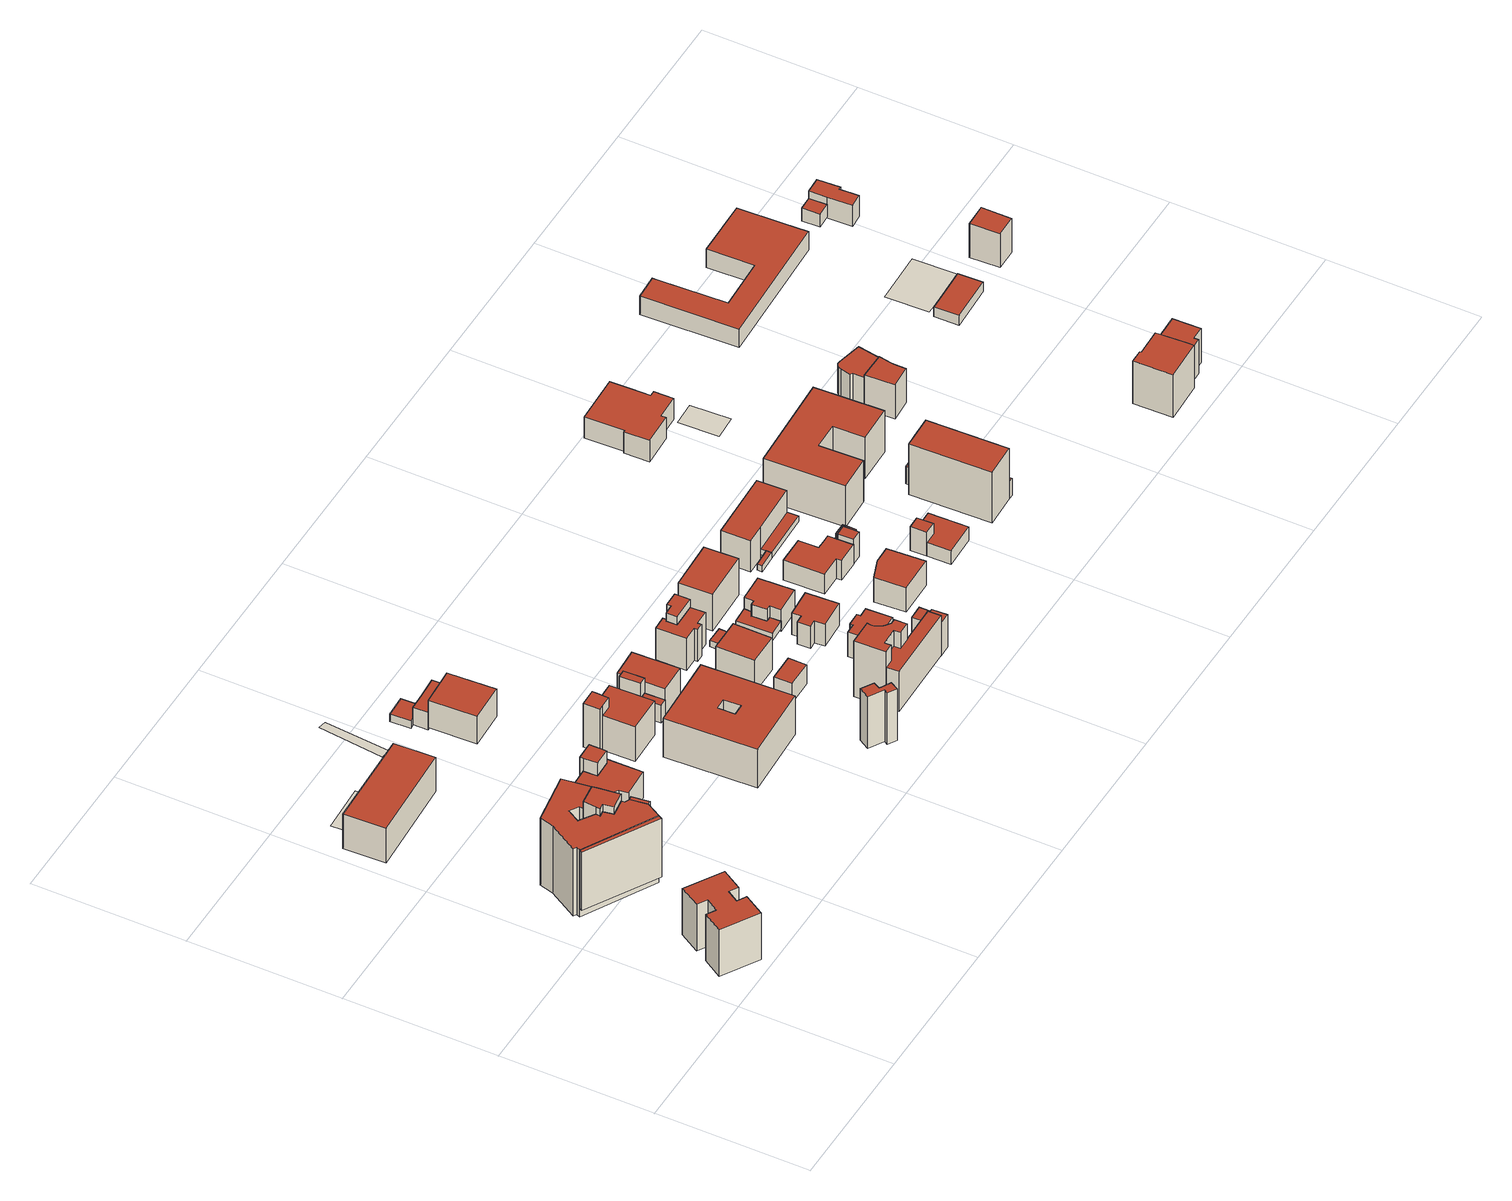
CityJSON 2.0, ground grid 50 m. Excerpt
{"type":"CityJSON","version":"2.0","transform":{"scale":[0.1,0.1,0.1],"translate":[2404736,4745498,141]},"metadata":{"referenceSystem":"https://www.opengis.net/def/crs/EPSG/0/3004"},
"CityObjects":{
"building1":{"type":"Building","attributes":{"ELEVATION":147.95,"GRONDA":165.91,"PIEDE":147.95,"ALTEZZA":17.96,"VOLUME":4426.61},"geometry":[{"type":"Solid","lod":"2","boundaries":[[[[0,1,2,3,4,5,6,7,8,9,10,11]],[[0,11,12,13]],[[11,10,14,12]],[[10,9,15,14]],[[9,8,16,15]],[[8,7,17,16]],[[7,6,18,17]],[[6,5,19,18]],[[5,4,20,19]],[[4,3,21,20]],[[3,2,22,21]],[[2,1,23,22]],[[1,0,13,23]],[[13,12,14,15,16,17,18,19,20,21,22,23]]]],"semantics":{"surfaces":[{"type":"GroundSurface"},{"type":"WallSurface","hasWindows":0},{"type":"WallSurface","hasWindows":1},{"type":"RoofSurface"}],"values":[[0,1,2,1,1,1,1,1,2,2,2,2,1,3]]}}]},
"building2":{"type":"Building","attributes":{"ELEVATION":150,"GRONDA":172.46,"PIEDE":150,"ALTEZZA":22.46,"VOLUME":795.47},"geometry":[{"type":"Solid","lod":"2","boundaries":[[[[24,25,26,27]],[[24,27,28,29]],[[27,26,30,28]],[[26,25,31,30]],[[25,24,29,31]],[[29,28,30,31]]]],"semantics":{"surfaces":[{"type":"GroundSurface"},{"type":"WallSurface","hasWindows":1},{"type":"RoofSurface"}],"values":[[0,1,1,1,1,2]]}}]},
"building3":{"type":"Building","attributes":{"ELEVATION":146.56,"GRONDA":172.46,"PIEDE":146.56,"ALTEZZA":25.9,"VOLUME":11464.56},"geometry":[{"type":"Solid","lod":"2","boundaries":[[[[32,33,34,35,36,37,38,39,40,41,42,43,44,45,46,47,48,49,50,51,52,53]],[[32,53,54,55]],[[53,52,56,54]],[[52,51,57,56]],[[51,50,58,57]],[[50,49,59,58]],[[49,48,28,59]],[[48,47,29,28]],[[47,46,60,29]],[[46,45,61,60]],[[45,44,62,61]],[[44,43,63,62]],[[43,42,64,63]],[[42,41,65,64]],[[41,40,66,65]],[[40,39,67,66]],[[39,38,68,67]],[[38,37,69,68]],[[37,36,70,69]],[[36,35,71,70]],[[35,34,72,71]],[[34,33,73,72]],[[33,32,55,73]],[[55,54,56,57,58,59,28,29,60,61,62,63,64,65,66,67,68,69,70,71,72,73]]]],"semantics":{"surfaces":[{"type":"GroundSurface"},{"type":"WallSurface","hasWindows":1},{"type":"WallSurface","hasWindows":0},{"type":"RoofSurface"}],"values":[[0,1,1,1,1,1,2,1,1,2,1,1,1,1,2,1,2,2,2,2,2,1,1,3]]}}]},
"building4":{"type":"Building","attributes":{"ELEVATION":147.7,"GRONDA":175.25,"PIEDE":147.7,"ALTEZZA":27.55,"VOLUME":1651.4},"geometry":[{"type":"Solid","lod":"2","boundaries":[[[[74,75,76,77,78,79,80,81]],[[74,81,82,83]],[[81,80,84,82]],[[80,79,85,84]],[[79,78,86,85]],[[78,77,87,86]],[[77,76,88,87]],[[76,75,89,88]],[[75,74,83,89]],[[83,82,84,85,86,87,88,89]]]],"semantics":{"surfaces":[{"type":"GroundSurface"},{"type":"WallSurface","hasWindows":1},{"type":"WallSurface","hasWindows":0},{"type":"RoofSurface"}],"values":[[0,1,1,2,2,2,1,2,1,3]]}}]},
"building5":{"type":"Building","attributes":{"ELEVATION":150,"GRONDA":172.46,"PIEDE":150,"ALTEZZA":22.46,"VOLUME":154.41},"geometry":[{"type":"Solid","lod":"2","boundaries":[[[[90,91,92,93]],[[90,93,94,60]],[[93,92,95,94]],[[92,91,61,95]],[[91,90,60,61]],[[60,94,95,61]]]],"semantics":{"surfaces":[{"type":"GroundSurface"},{"type":"WallSurface","hasWindows":1},{"type":"WallSurface","hasWindows":0},{"type":"RoofSurface"}],"values":[[0,1,2,2,2,3]]}}]},
"building6":{"type":"Building","attributes":{"ELEVATION":146.56,"GRONDA":150.16,"PIEDE":146.56,"ALTEZZA":3.6,"VOLUME":87.99},"geometry":[{"type":"Solid","lod":"2","boundaries":[[[[96,45,44,43,33,32]],[[96,32,97,98]],[[32,33,99,97]],[[33,43,100,99]],[[43,44,101,100]],[[44,45,102,101]],[[45,96,98,102]],[[98,97,99,100,101,102]]]],"semantics":{"surfaces":[{"type":"GroundSurface"},{"type":"WallSurface","hasWindows":0},{"type":"WallSurface","hasWindows":1},{"type":"RoofSurface"}],"values":[[0,1,1,2,2,2,1,3]]}}]},
"building7":{"type":"Building","attributes":{"ELEVATION":146.18,"GRONDA":159.53,"PIEDE":146.18,"ALTEZZA":13.35,"VOLUME":5848.62},"geometry":[{"type":"Solid","lod":"2","boundaries":[[[[103,104,105,106]],[[104,103,107,108,109,110]],[[104,110,111,105]],[[110,109,112,111]],[[109,108,113,112]],[[108,107,114,113]],[[107,103,106,114]],[[105,111,112,113,114,106]]]],"semantics":{"surfaces":[{"type":"WallSurface","hasWindows":1},{"type":"GroundSurface"},{"type":"WallSurface","hasWindows":0},{"type":"RoofSurface"}],"values":[[0,1,0,2,0,2,0,3]]}}]},
"building8":{"type":"Building","attributes":{"ELEVATION":145.66,"GRONDA":0,"PIEDE":145.66,"ALTEZZA":0,"VOLUME":0},"geometry":[{"type":"MultiSurface","lod":"0","boundaries":[[[115,116,117,118]]]}]},
"building9":{"type":"Building","attributes":{"ELEVATION":146.26,"GRONDA":156.34,"PIEDE":146.26,"ALTEZZA":10.08,"VOLUME":1672.04},"geometry":[{"type":"Solid","lod":"2","boundaries":[[[[119,120,121,122]],[[120,123,124,121]],[[123,125,126,124]],[[127,128,129,130,131,132,125,123,120,119,133]],[[127,133,134,135]],[[133,119,122,134]],[[125,132,136,126]],[[132,131,137,136]],[[131,130,138,137]],[[130,129,139,138]],[[129,128,140,139]],[[128,127,135,140]],[[135,134,122,121,124,126,136,137,138,139,140]]]],"semantics":{"surfaces":[{"type":"WallSurface","hasWindows":1},{"type":"GroundSurface"},{"type":"WallSurface","hasWindows":0},{"type":"RoofSurface"}],"values":[[0,0,0,1,2,0,0,2,0,0,0,2,3]]}}]},
"building10":{"type":"Building","attributes":{"ELEVATION":146.26,"GRONDA":161.15,"PIEDE":146.26,"ALTEZZA":14.89,"VOLUME":480.53},"geometry":[{"type":"Solid","lod":"2","boundaries":[[[[127,133,119,120,141,142]],[[127,142,143,144]],[[142,141,145,143]],[[141,120,146,145]],[[120,119,147,146]],[[119,133,148,147]],[[133,127,144,148]],[[144,143,145,146,147,148]]]],"semantics":{"surfaces":[{"type":"GroundSurface"},{"type":"WallSurface","hasWindows":0},{"type":"WallSurface","hasWindows":1},{"type":"RoofSurface"}],"values":[[0,1,1,2,1,2,1,3]]}}]},
"building11":{"type":"Building","attributes":{"ELEVATION":150.99,"GRONDA":0,"PIEDE":150.99,"ALTEZZA":0,"VOLUME":0},"geometry":[{"type":"MultiSurface","lod":"0","boundaries":[[[149,150,151,152]]]}]},
"building12":{"type":"Building","attributes":{"ELEVATION":145.51,"GRONDA":162.31,"PIEDE":145.51,"ALTEZZA":16.8,"VOLUME":505.48},"geometry":[{"type":"Solid","lod":"2","boundaries":[[[[153,154,155,156,157,158]],[[153,158,159,160]],[[158,157,161,159]],[[157,156,162,161]],[[156,155,163,162]],[[155,154,164,163]],[[154,153,160,164]],[[160,159,161,162,163,164]]]],"semantics":{"surfaces":[{"type":"GroundSurface"},{"type":"WallSurface","hasWindows":1},{"type":"WallSurface","hasWindows":0},{"type":"RoofSurface"}],"values":[[0,1,2,1,2,2,1,3]]}}]},
"building13":{"type":"Building","attributes":{"ELEVATION":145.51,"GRONDA":158.66,"PIEDE":145.51,"ALTEZZA":13.15,"VOLUME":2069.53},"geometry":[{"type":"Solid","lod":"2","boundaries":[[[[155,154,153,165,166,167]],[[155,167,168,169]],[[167,166,170,168]],[[166,165,171,170]],[[165,153,172,171]],[[153,154,173,172]],[[154,155,169,173]],[[169,168,170,171,172,173]]]],"semantics":{"surfaces":[{"type":"GroundSurface"},{"type":"WallSurface","hasWindows":0},{"type":"WallSurface","hasWindows":1},{"type":"RoofSurface"}],"values":[[0,1,1,2,2,1,1,3]]}}]},
"building14":{"type":"Building","attributes":{"ELEVATION":141.96,"GRONDA":144.85,"PIEDE":141.96,"ALTEZZA":2.89,"VOLUME":136.24},"geometry":[{"type":"Solid","lod":"2","boundaries":[[[[174,175,176,177,178]],[[174,178,179,180]],[[178,177,181,179]],[[177,176,182,181]],[[176,175,183,182]],[[175,174,180,183]],[[180,179,181,182,183]]]],"semantics":{"surfaces":[{"type":"GroundSurface"},{"type":"WallSurface","hasWindows":1},{"type":"WallSurface","hasWindows":0},{"type":"RoofSurface"}],"values":[[0,1,1,2,1,2,3]]}}]},
"building15":{"type":"Building","attributes":{"ELEVATION":143.14,"GRONDA":153.68,"PIEDE":143.14,"ALTEZZA":10.54,"VOLUME":2042.42},"geometry":[{"type":"Solid","lod":"2","boundaries":[[[[184,185,186,187]],[[184,187,188,189]],[[187,186,190,188]],[[186,185,191,190]],[[185,184,189,191]],[[189,188,190,191]]]],"semantics":{"surfaces":[{"type":"GroundSurface"},{"type":"WallSurface","hasWindows":0},{"type":"WallSurface","hasWindows":1},{"type":"RoofSurface"}],"values":[[0,1,1,2,1,3]]}}]},
"building16":{"type":"Building","attributes":{"ELEVATION":146.35,"GRONDA":161.18,"PIEDE":146.35,"ALTEZZA":14.83,"VOLUME":10484.81},"geometry":[{"type":"Solid","lod":"2","boundaries":[[[[192,193,194,195],[196,197,198,199]],[[192,195,200,201]],[[195,194,202,200]],[[194,193,203,202]],[[193,192,201,203]],[[196,199,204,205]],[[199,198,206,204]],[[198,197,207,206]],[[197,196,205,207]],[[201,200,202,203],[205,204,206,207]]]],"semantics":{"surfaces":[{"type":"GroundSurface"},{"type":"WallSurface","hasWindows":0},{"type":"WallSurface","hasWindows":1},{"type":"RoofSurface"}],"values":[[0,1,2,1,1,1,2,2,2,3]]}}]},
"building17":{"type":"Building","attributes":{"ELEVATION":142.27,"GRONDA":149.02,"PIEDE":142.27,"ALTEZZA":6.75,"VOLUME":399.71},"geometry":[{"type":"Solid","lod":"2","boundaries":[[[[208,209,210,211,212]],[[208,212,213,214]],[[212,211,215,213]],[[211,210,216,215]],[[210,209,217,216]],[[209,208,214,217]],[[214,213,215,216,217]]]],"semantics":{"surfaces":[{"type":"GroundSurface"},{"type":"WallSurface","hasWindows":0},{"type":"WallSurface","hasWindows":1},{"type":"RoofSurface"}],"values":[[0,1,1,1,1,2,3]]}}]},
"building18":{"type":"Building","attributes":{"ELEVATION":145.45,"GRONDA":152.25,"PIEDE":145.45,"ALTEZZA":6.8,"VOLUME":110.45},"geometry":[{"type":"Solid","lod":"2","boundaries":[[[[218,219,220,221]],[[218,221,222,223]],[[221,220,224,222]],[[220,219,225,224]],[[219,218,223,225]],[[223,222,224,225]]]],"semantics":{"surfaces":[{"type":"GroundSurface"},{"type":"WallSurface","hasWindows":0},{"type":"WallSurface","hasWindows":1},{"type":"RoofSurface"}],"values":[[0,1,2,1,1,3]]}}]},
"building19":{"type":"Building","attributes":{"ELEVATION":147.56,"GRONDA":167.6,"PIEDE":147.57,"ALTEZZA":20.03,"VOLUME":591.29},"geometry":[{"type":"Solid","lod":"2","boundaries":[[[[226,227,228,229,230,231,232,233]],[[226,233,234,235]],[[233,232,236,234]],[[232,231,237,236]],[[231,230,238,237]],[[230,229,239,238]],[[229,228,240,239]],[[228,227,241,240]],[[227,226,235,241]],[[235,234,236,237,238,239,240,241]]]],"semantics":{"surfaces":[{"type":"GroundSurface"},{"type":"WallSurface","hasWindows":1},{"type":"WallSurface","hasWindows":0},{"type":"RoofSurface"}],"values":[[0,1,2,2,2,2,2,1,2,3]]}}]},
"building20":{"type":"Building","attributes":{"ELEVATION":145.45,"GRONDA":157.98,"PIEDE":145.45,"ALTEZZA":12.53,"VOLUME":212.18},"geometry":[{"type":"Solid","lod":"2","boundaries":[[[[221,220,242,243]],[[221,243,244,245]],[[243,242,246,244]],[[242,220,247,246]],[[220,221,245,247]],[[245,244,246,247]]]],"semantics":{"surfaces":[{"type":"GroundSurface"},{"type":"WallSurface","hasWindows":1},{"type":"WallSurface","hasWindows":0},{"type":"RoofSurface"}],"values":[[0,1,2,1,1,3]]}}]},
"building21":{"type":"Building","attributes":{"ELEVATION":145.45,"GRONDA":156.43,"PIEDE":145.45,"ALTEZZA":10.98,"VOLUME":1584.35},"geometry":[{"type":"Solid","lod":"2","boundaries":[[[[218,221,243,248,249,250]],[[218,250,251,252]],[[250,249,253,251]],[[249,248,254,253]],[[248,243,255,254]],[[243,221,256,255]],[[221,218,252,256]],[[252,251,253,254,255,256]]]],"semantics":{"surfaces":[{"type":"GroundSurface"},{"type":"WallSurface","hasWindows":0},{"type":"WallSurface","hasWindows":1},{"type":"RoofSurface"}],"values":[[0,1,2,2,2,2,1,3]]}}]},
"building22":{"type":"Building","attributes":{"ELEVATION":147.16,"GRONDA":154.63,"PIEDE":147.16,"ALTEZZA":7.47,"VOLUME":389.26},"geometry":[{"type":"Solid","lod":"2","boundaries":[[[[257,258,259,260]],[[257,260,261,262]],[[260,259,263,261]],[[259,258,264,263]],[[258,257,262,264]],[[262,261,263,264]]]],"semantics":{"surfaces":[{"type":"GroundSurface"},{"type":"WallSurface","hasWindows":0},{"type":"WallSurface","hasWindows":1},{"type":"RoofSurface"}],"values":[[0,1,1,1,2,3]]}}]},
"building23":{"type":"Building","attributes":{"ELEVATION":146.41,"GRONDA":158.76,"PIEDE":146.41,"ALTEZZA":12.35,"VOLUME":1642.88},"geometry":[{"type":"Solid","lod":"2","boundaries":[[[[265,266,267,268]],[[265,268,269,270]],[[268,267,271,269]],[[267,266,272,271]],[[266,265,270,272]],[[270,269,271,272]]]],"semantics":{"surfaces":[{"type":"GroundSurface"},{"type":"WallSurface","hasWindows":1},{"type":"WallSurface","hasWindows":0},{"type":"RoofSurface"}],"values":[[0,1,1,2,2,3]]}}]},
"building24":{"type":"Building","attributes":{"ELEVATION":146.41,"GRONDA":167.77,"PIEDE":146.41,"ALTEZZA":21.36,"VOLUME":2027.38},"geometry":[{"type":"Solid","lod":"2","boundaries":[[[[273,274,275,276]],[[274,277,278,275]],[[279,280,281,282,283,277,274,273,284,285,286,287,288,289,290]],[[279,290,291,292]],[[290,289,293,291]],[[289,288,294,293]],[[288,287,295,294]],[[287,286,296,295]],[[286,285,297,296]],[[285,284,298,297]],[[284,273,276,298]],[[277,283,299,278]],[[283,282,300,299]],[[282,281,301,300]],[[281,280,302,301]],[[280,279,292,302]],[[292,291,293,294,295,296,297,298,276,275,278,299,300,301,302]]]],"semantics":{"surfaces":[{"type":"WallSurface","hasWindows":1},{"type":"WallSurface","hasWindows":0},{"type":"GroundSurface"},{"type":"RoofSurface"}],"values":[[0,1,2,0,0,0,0,0,1,1,0,1,0,1,0,0,3]]}}]},
"building25":{"type":"Building","attributes":{"ELEVATION":145.74,"GRONDA":157.96,"PIEDE":145.74,"ALTEZZA":12.22,"VOLUME":1008.83},"geometry":[{"type":"Solid","lod":"2","boundaries":[[[[303,304,305,306,307,308,309,310,311,312,313,314]],[[303,314,315,316]],[[314,313,317,315]],[[313,312,318,317]],[[312,311,319,318]],[[311,310,320,319]],[[310,309,321,320]],[[309,308,322,321]],[[308,307,323,322]],[[307,306,324,323]],[[306,305,325,324]],[[305,304,326,325]],[[304,303,316,326]],[[316,315,317,318,319,320,321,322,323,324,325,326]]]],"semantics":{"surfaces":[{"type":"GroundSurface"},{"type":"WallSurface","hasWindows":1},{"type":"WallSurface","hasWindows":0},{"type":"RoofSurface"}],"values":[[0,1,1,2,1,2,2,2,1,2,1,2,2,3]]}}]},
"building26":{"type":"Building","attributes":{"ELEVATION":146.41,"GRONDA":161.8,"PIEDE":146.41,"ALTEZZA":15.39,"VOLUME":1850.08},"geometry":[{"type":"Solid","lod":"2","boundaries":[[[[279,327,328,329,330,331,277,283,282,281,280]],[[279,280,332,333]],[[280,281,334,332]],[[281,282,335,334]],[[282,283,336,335]],[[283,277,337,336]],[[277,331,338,337]],[[331,330,339,338]],[[330,329,340,339]],[[329,328,341,340]],[[328,327,342,341]],[[327,279,333,342]],[[333,332,334,335,336,337,338,339,340,341,342]]]],"semantics":{"surfaces":[{"type":"GroundSurface"},{"type":"WallSurface","hasWindows":1},{"type":"WallSurface","hasWindows":0},{"type":"RoofSurface"}],"values":[[0,1,2,1,2,1,1,1,2,2,2,1,3]]}}]},
"building27":{"type":"Building","attributes":{"ELEVATION":145.74,"GRONDA":161.1,"PIEDE":145.74,"ALTEZZA":15.36,"VOLUME":540.64},"geometry":[{"type":"Solid","lod":"2","boundaries":[[[[343,344,345,346]],[[306,305,304,303,347,344,343]],[[306,343,346,348]],[[344,347,349,345]],[[347,303,350,349]],[[303,304,351,350]],[[304,305,352,351]],[[305,306,348,352]],[[348,346,345,349,350,351,352]]]],"semantics":{"surfaces":[{"type":"WallSurface","hasWindows":0},{"type":"GroundSurface"},{"type":"WallSurface","hasWindows":1},{"type":"RoofSurface"}],"values":[[0,1,0,2,0,2,2,2,3]]}}]},
"building28":{"type":"Building","attributes":{"ELEVATION":146.08,"GRONDA":148.45,"PIEDE":146.08,"ALTEZZA":2.37,"VOLUME":47.73},"geometry":[{"type":"Solid","lod":"2","boundaries":[[[[353,354,355,356]],[[353,356,357,358]],[[356,355,359,357]],[[355,354,360,359]],[[354,353,358,360]],[[358,357,359,360]]]],"semantics":{"surfaces":[{"type":"GroundSurface"},{"type":"WallSurface","hasWindows":1},{"type":"WallSurface","hasWindows":0},{"type":"RoofSurface"}],"values":[[0,1,2,1,1,3]]}}]},
"building29":{"type":"Building","attributes":{"ELEVATION":146.22,"GRONDA":155.66,"PIEDE":146.22,"ALTEZZA":9.44,"VOLUME":939.83},"geometry":[{"type":"Solid","lod":"2","boundaries":[[[[361,362,363,364,365,366,367,368]],[[361,368,369,370]],[[368,367,371,369]],[[367,366,372,371]],[[366,365,373,372]],[[365,364,374,373]],[[364,363,375,374]],[[363,362,376,375]],[[362,361,370,376]],[[370,369,371,372,373,374,375,376]]]],"semantics":{"surfaces":[{"type":"GroundSurface"},{"type":"WallSurface","hasWindows":0},{"type":"WallSurface","hasWindows":1},{"type":"RoofSurface"}],"values":[[0,1,2,2,1,1,2,1,1,3]]}}]},
"building30":{"type":"Building","attributes":{"ELEVATION":146.88,"GRONDA":149.68,"PIEDE":146.88,"ALTEZZA":2.8,"VOLUME":157.27},"geometry":[{"type":"Solid","lod":"2","boundaries":[[[[377,378,379,380]],[[381,382,383,384,385,386,378,377]],[[381,377,380,387]],[[378,386,388,379]],[[386,385,389,388]],[[385,384,390,389]],[[384,383,391,390]],[[383,382,392,391]],[[382,381,387,392]],[[387,380,379,388,389,390,391,392]]]],"semantics":{"surfaces":[{"type":"WallSurface","hasWindows":0},{"type":"GroundSurface"},{"type":"WallSurface","hasWindows":1},{"type":"RoofSurface"}],"values":[[0,1,2,0,2,0,2,0,0,3]]}}]},
"building31":{"type":"Building","attributes":{"ELEVATION":146.09,"GRONDA":154.46,"PIEDE":146.1,"ALTEZZA":8.36,"VOLUME":919.01},"geometry":[{"type":"Solid","lod":"2","boundaries":[[[[393,394,395,396,397,398,399,400]],[[393,400,401,402]],[[400,399,403,401]],[[399,398,404,403]],[[398,397,405,404]],[[397,396,406,405]],[[396,395,407,406]],[[395,394,408,407]],[[394,393,402,408]],[[402,401,403,404,405,406,407,408]]]],"semantics":{"surfaces":[{"type":"GroundSurface"},{"type":"WallSurface","hasWindows":0},{"type":"WallSurface","hasWindows":1},{"type":"RoofSurface"}],"values":[[0,1,1,2,1,1,2,2,1,3]]}}]},
"building32":{"type":"Building","attributes":{"ELEVATION":146.25,"GRONDA":158.66,"PIEDE":146.25,"ALTEZZA":12.41,"VOLUME":473.2},"geometry":[{"type":"Solid","lod":"2","boundaries":[[[[409,410,411,412,413,414,415,416]],[[409,416,417,418]],[[416,415,419,417]],[[415,414,420,419]],[[414,413,421,420]],[[413,412,422,421]],[[412,411,423,422]],[[411,410,424,423]],[[410,409,418,424]],[[418,417,419,420,421,422,423,424]]]],"semantics":{"surfaces":[{"type":"GroundSurface"},{"type":"WallSurface","hasWindows":0},{"type":"WallSurface","hasWindows":1},{"type":"RoofSurface"}],"values":[[0,1,2,2,1,1,1,1,2,3]]}}]},
"building33":{"type":"Building","attributes":{"ELEVATION":145.66,"GRONDA":154.12,"PIEDE":145.66,"ALTEZZA":8.46,"VOLUME":950.18},"geometry":[{"type":"Solid","lod":"2","boundaries":[[[[425,426,427,428,429,430,431,432]],[[425,432,433,434]],[[432,431,435,433]],[[431,430,436,435]],[[430,429,437,436]],[[429,428,438,437]],[[428,427,439,438]],[[427,426,440,439]],[[426,425,434,440]],[[434,433,435,436,437,438,439,440]]]],"semantics":{"surfaces":[{"type":"GroundSurface"},{"type":"WallSurface","hasWindows":1},{"type":"WallSurface","hasWindows":0},{"type":"RoofSurface"}],"values":[[0,1,2,2,2,1,2,2,1,3]]}}]},
"building34":{"type":"Building","attributes":{"ELEVATION":144.96,"GRONDA":159.05,"PIEDE":144.96,"ALTEZZA":14.09,"VOLUME":2541.63},"geometry":[{"type":"Solid","lod":"2","boundaries":[[[[441,442,443,444]],[[441,444,445,446]],[[444,443,447,445]],[[443,442,448,447]],[[442,441,446,448]],[[446,445,447,448]]]],"semantics":{"surfaces":[{"type":"GroundSurface"},{"type":"WallSurface","hasWindows":0},{"type":"WallSurface","hasWindows":1},{"type":"RoofSurface"}],"values":[[0,1,2,1,1,3]]}}]},
"building35":{"type":"Building","attributes":{"ELEVATION":144.62,"GRONDA":153.99,"PIEDE":144.63,"ALTEZZA":9.36,"VOLUME":1358.52},"geometry":[{"type":"Solid","lod":"2","boundaries":[[[[449,450,451,452,453]],[[449,453,454,455]],[[453,452,456,454]],[[452,451,457,456]],[[451,450,458,457]],[[450,449,455,458]],[[455,454,456,457,458]]]],"semantics":{"surfaces":[{"type":"GroundSurface"},{"type":"WallSurface","hasWindows":1},{"type":"RoofSurface"}],"values":[[0,1,1,1,1,1,2]]}}]},
"building36":{"type":"Building","attributes":{"ELEVATION":146.38,"GRONDA":148.68,"PIEDE":146.38,"ALTEZZA":2.3,"VOLUME":23.61},"geometry":[{"type":"Solid","lod":"2","boundaries":[[[[459,460,461,462]],[[459,462,463,464]],[[462,461,465,463]],[[461,460,466,465]],[[460,459,464,466]],[[464,463,465,466]]]],"semantics":{"surfaces":[{"type":"GroundSurface"},{"type":"WallSurface","hasWindows":1},{"type":"WallSurface","hasWindows":0},{"type":"RoofSurface"}],"values":[[0,1,2,2,2,3]]}}]},
"building37":{"type":"Building","attributes":{"ELEVATION":146.09,"GRONDA":153.71,"PIEDE":146.1,"ALTEZZA":7.61,"VOLUME":1276.73},"geometry":[{"type":"Solid","lod":"2","boundaries":[[[[467,468,469,470,471,472,473,474,475,476,477]],[[467,477,478,479]],[[477,476,480,478]],[[476,475,481,480]],[[475,474,482,481]],[[474,473,483,482]],[[473,472,484,483]],[[472,471,485,484]],[[471,470,486,485]],[[470,469,487,486]],[[469,468,488,487]],[[468,467,479,488]],[[479,478,480,481,482,483,484,485,486,487,488]]]],"semantics":{"surfaces":[{"type":"GroundSurface"},{"type":"WallSurface","hasWindows":1},{"type":"WallSurface","hasWindows":0},{"type":"RoofSurface"}],"values":[[0,1,2,2,2,2,1,1,1,2,1,2,3]]}}]},
"building38":{"type":"Building","attributes":{"ELEVATION":146.47,"GRONDA":148.88,"PIEDE":146.47,"ALTEZZA":2.41,"VOLUME":41.89},"geometry":[{"type":"Solid","lod":"2","boundaries":[[[[489,490,491,492,493,494]],[[489,494,495,496]],[[494,493,497,495]],[[493,492,498,497]],[[492,491,499,498]],[[491,490,500,499]],[[490,489,496,500]],[[496,495,497,498,499,500]]]],"semantics":{"surfaces":[{"type":"GroundSurface"},{"type":"WallSurface","hasWindows":0},{"type":"WallSurface","hasWindows":1},{"type":"RoofSurface"}],"values":[[0,1,1,2,2,2,2,3]]}}]},
"building39":{"type":"Building","attributes":{"ELEVATION":146.25,"GRONDA":155.7,"PIEDE":146.25,"ALTEZZA":9.45,"VOLUME":172.35},"geometry":[{"type":"Solid","lod":"2","boundaries":[[[[501,502,503,504]],[[501,504,505,506]],[[504,503,507,505]],[[503,502,508,507]],[[502,501,506,508]],[[506,505,507,508]]]],"semantics":{"surfaces":[{"type":"GroundSurface"},{"type":"WallSurface","hasWindows":1},{"type":"WallSurface","hasWindows":0},{"type":"RoofSurface"}],"values":[[0,1,2,2,2,3]]}}]},
"building40":{"type":"Building","attributes":{"ELEVATION":144.75,"GRONDA":156.84,"PIEDE":144.75,"ALTEZZA":12.09,"VOLUME":2653.89},"geometry":[{"type":"Solid","lod":"2","boundaries":[[[[509,510,511,512,513]],[[509,513,514,515]],[[513,512,516,514]],[[512,511,517,516]],[[511,510,518,517]],[[510,509,515,518]],[[515,514,516,517,518]]]],"semantics":{"surfaces":[{"type":"GroundSurface"},{"type":"WallSurface","hasWindows":0},{"type":"WallSurface","hasWindows":1},{"type":"RoofSurface"}],"values":[[0,1,2,2,2,2,3]]}}]},
"building41":{"type":"Building","attributes":{"ELEVATION":146.38,"GRONDA":148.48,"PIEDE":146.38,"ALTEZZA":2.1,"VOLUME":132.31},"geometry":[{"type":"Solid","lod":"2","boundaries":[[[[459,462,519,520,521]],[[459,521,522,523]],[[521,520,524,522]],[[520,519,525,524]],[[519,462,526,525]],[[462,459,523,526]],[[523,522,524,525,526]]]],"semantics":{"surfaces":[{"type":"GroundSurface"},{"type":"WallSurface","hasWindows":0},{"type":"WallSurface","hasWindows":1},{"type":"RoofSurface"}],"values":[[0,1,1,2,1,2,3]]}}]},
"building42":{"type":"Building","attributes":{"ELEVATION":146.12,"GRONDA":149.41,"PIEDE":146.13,"ALTEZZA":3.28,"VOLUME":57.73},"geometry":[{"type":"Solid","lod":"2","boundaries":[[[[527,528,529,530,531]],[[527,531,532,533]],[[531,530,534,532]],[[530,529,535,534]],[[529,528,536,535]],[[528,527,533,536]],[[533,532,534,535,536]]]],"semantics":{"surfaces":[{"type":"GroundSurface"},{"type":"WallSurface","hasWindows":0},{"type":"WallSurface","hasWindows":1},{"type":"RoofSurface"}],"values":[[0,1,2,1,1,1,3]]}}]},
"building43":{"type":"Building","attributes":{"ELEVATION":146.35,"GRONDA":155.51,"PIEDE":146.35,"ALTEZZA":9.16,"VOLUME":197.22},"geometry":[{"type":"Solid","lod":"2","boundaries":[[[[537,538,539,540]],[[537,540,541,542]],[[540,539,543,541]],[[539,538,544,543]],[[538,537,542,544]],[[542,541,543,544]]]],"semantics":{"surfaces":[{"type":"GroundSurface"},{"type":"WallSurface","hasWindows":1},{"type":"WallSurface","hasWindows":0},{"type":"RoofSurface"}],"values":[[0,1,2,2,1,3]]}}]},
"building44":{"type":"Building","attributes":{"ELEVATION":146.35,"GRONDA":151.52,"PIEDE":146.35,"ALTEZZA":5.17,"VOLUME":632.33},"geometry":[{"type":"Solid","lod":"2","boundaries":[[[[545,546,547,548]],[[546,539,549,547]],[[539,540,550,549]],[[540,537,551,550]],[[537,540,539,546,545,552]],[[537,552,553,551]],[[552,545,548,553]],[[551,553,548,547,549,550]]]],"semantics":{"surfaces":[{"type":"WallSurface","hasWindows":1},{"type":"GroundSurface"},{"type":"RoofSurface"}],"values":[[0,0,0,0,1,0,0,2]]}}]},
"building45":{"type":"Building","attributes":{"ELEVATION":144.24,"GRONDA":163.84,"PIEDE":144.24,"ALTEZZA":19.6,"VOLUME":5624.92},"geometry":[{"type":"Solid","lod":"2","boundaries":[[[[554,555,556,557,558]],[[554,558,559,560]],[[558,557,561,559]],[[557,556,562,561]],[[556,555,563,562]],[[555,554,560,563]],[[560,559,561,562,563]]]],"semantics":{"surfaces":[{"type":"GroundSurface"},{"type":"WallSurface","hasWindows":0},{"type":"WallSurface","hasWindows":1},{"type":"RoofSurface"}],"values":[[0,1,1,1,1,2,3]]}}]},
"building46":{"type":"Building","attributes":{"ELEVATION":143.54,"GRONDA":159.37,"PIEDE":143.54,"ALTEZZA":15.83,"VOLUME":10733.4},"geometry":[{"type":"Solid","lod":"2","boundaries":[[[[564,565,566,567]],[[565,568,569,566]],[[568,570,571,569]],[[572,573,570,568,565,564,574,575]],[[572,575,576,577]],[[575,574,578,576]],[[574,564,567,578]],[[570,573,579,571]],[[573,572,577,579]],[[577,576,578,567,566,569,571,579]]]],"semantics":{"surfaces":[{"type":"WallSurface","hasWindows":1},{"type":"WallSurface","hasWindows":0},{"type":"GroundSurface"},{"type":"RoofSurface"}],"values":[[0,1,1,2,0,1,1,0,1,3]]}}]},
"building47":{"type":"Building","attributes":{"ELEVATION":144.19,"GRONDA":150.8,"PIEDE":144.19,"ALTEZZA":6.61,"VOLUME":501.27},"geometry":[{"type":"Solid","lod":"2","boundaries":[[[[580,581,582,583]],[[581,584,585,582]],[[584,557,586,585]],[[557,558,587,586]],[[558,554,588,587]],[[554,558,557,584,581,580,589,590]],[[554,590,591,588]],[[590,589,592,591]],[[589,580,583,592]],[[588,591,592,583,582,585,586,587]]]],"semantics":{"surfaces":[{"type":"WallSurface","hasWindows":0},{"type":"WallSurface","hasWindows":1},{"type":"GroundSurface"},{"type":"RoofSurface"}],"values":[[0,1,1,0,1,2,1,1,1,3]]}}]},
"building48":{"type":"Building","attributes":{"ELEVATION":144.38,"GRONDA":152.59,"PIEDE":144.38,"ALTEZZA":8.21,"VOLUME":2846.4},"geometry":[{"type":"Solid","lod":"2","boundaries":[[[[593,594,595,596,597,598,599,600,601,602,603]],[[593,603,604,605]],[[603,602,606,604]],[[602,601,607,606]],[[601,600,608,607]],[[600,599,609,608]],[[599,598,610,609]],[[598,597,611,610]],[[597,596,612,611]],[[596,595,613,612]],[[595,594,614,613]],[[594,593,605,614]],[[605,604,606,607,608,609,610,611,612,613,614]]]],"semantics":{"surfaces":[{"type":"GroundSurface"},{"type":"WallSurface","hasWindows":1},{"type":"WallSurface","hasWindows":0},{"type":"RoofSurface"}],"values":[[0,1,1,2,2,1,1,2,2,1,2,2,3]]}}]},
"building49":{"type":"Building","attributes":{"ELEVATION":144.38,"GRONDA":0,"PIEDE":144.38,"ALTEZZA":0,"VOLUME":0},"geometry":[{"type":"MultiSurface","lod":"0","boundaries":[[[615,616,617,618]]]}]},
"building50":{"type":"Building","attributes":{"ELEVATION":143.68,"GRONDA":156.76,"PIEDE":143.68,"ALTEZZA":13.08,"VOLUME":967.76},"geometry":[{"type":"Solid","lod":"2","boundaries":[[[[619,620,621,622,623,624,625]],[[619,625,626,627]],[[625,624,628,626]],[[624,623,629,628]],[[623,622,630,629]],[[622,621,631,630]],[[621,620,632,631]],[[620,619,627,632]],[[627,626,628,629,630,631,632]]]],"semantics":{"surfaces":[{"type":"GroundSurface"},{"type":"WallSurface","hasWindows":1},{"type":"WallSurface","hasWindows":0},{"type":"RoofSurface"}],"values":[[0,1,1,2,2,1,1,2,3]]}}]},
"building51":{"type":"Building","attributes":{"ELEVATION":143.77,"GRONDA":154.4,"PIEDE":143.77,"ALTEZZA":10.63,"VOLUME":996.44},"geometry":[{"type":"Solid","lod":"2","boundaries":[[[[633,634,635,636,637,638,639,640,641,642,643]],[[633,643,644,645]],[[643,642,646,644]],[[642,641,647,646]],[[641,640,648,647]],[[640,639,649,648]],[[639,638,650,649]],[[638,637,651,650]],[[637,636,652,651]],[[636,635,653,652]],[[635,634,654,653]],[[634,633,645,654]],[[645,644,646,647,648,649,650,651,652,653,654]]]],"semantics":{"surfaces":[{"type":"GroundSurface"},{"type":"WallSurface","hasWindows":1},{"type":"WallSurface","hasWindows":0},{"type":"RoofSurface"}],"values":[[0,1,2,1,1,2,2,1,2,1,2,2,3]]}}]},
"building52":{"type":"Building","attributes":{"ELEVATION":144.31,"GRONDA":160.82,"PIEDE":144.31,"ALTEZZA":16.51,"VOLUME":2739.51},"geometry":[{"type":"Solid","lod":"2","boundaries":[[[[655,656,657,658,659,660,661,662]],[[663,664,665,666,667,668,669,670]],[[663,670,656,655]],[[670,669,657,656]],[[669,668,658,657]],[[668,667,659,658]],[[667,666,660,659]],[[666,665,661,660]],[[665,664,662,661]],[[664,663,655,662]]]],"semantics":{"surfaces":[{"type":"RoofSurface"},{"type":"GroundSurface"},{"type":"WallSurface","hasWindows":1},{"type":"WallSurface","hasWindows":0}],"values":[[0,1,2,2,2,3,2,3,2,3]]}}]},
"building53":{"type":"Building","attributes":{"ELEVATION":144.15,"GRONDA":157.29,"PIEDE":144.15,"ALTEZZA":13.14,"VOLUME":1155.5},"geometry":[{"type":"Solid","lod":"2","boundaries":[[[[671,672,673,674,675,676,677,678]],[[671,678,679,680]],[[678,677,681,679]],[[677,676,682,681]],[[676,675,683,682]],[[675,674,684,683]],[[674,673,685,684]],[[673,672,686,685]],[[672,671,680,686]],[[680,679,681,682,683,684,685,686]]]],"semantics":{"surfaces":[{"type":"GroundSurface"},{"type":"WallSurface","hasWindows":1},{"type":"WallSurface","hasWindows":0},{"type":"RoofSurface"}],"values":[[0,1,2,2,1,1,2,1,1,3]]}}]},
"building54":{"type":"Building","attributes":{"ELEVATION":143.84,"GRONDA":150.86,"PIEDE":143.85,"ALTEZZA":7.01,"VOLUME":5800.02},"geometry":[{"type":"Solid","lod":"2","boundaries":[[[[687,688,689,690,691,692,693,694,695,696]],[[687,696,697,698]],[[696,695,699,697]],[[695,694,700,699]],[[694,693,701,700]],[[693,692,702,701]],[[692,691,703,702]],[[691,690,704,703]],[[690,689,705,704]],[[689,688,706,705]],[[688,687,698,706]],[[698,697,699,700,701,702,703,704,705,706]]]],"semantics":{"surfaces":[{"type":"GroundSurface"},{"type":"WallSurface","hasWindows":0},{"type":"WallSurface","hasWindows":1},{"type":"RoofSurface"}],"values":[[0,1,1,2,2,1,1,2,1,1,1,3]]}}]},
"building55":{"type":"Building","attributes":{"ELEVATION":142.44,"GRONDA":146.1,"PIEDE":142.44,"ALTEZZA":3.66,"VOLUME":448.18},"geometry":[{"type":"Solid","lod":"2","boundaries":[[[[707,708,709,710,711]],[[707,711,712,713]],[[711,710,714,712]],[[710,709,715,714]],[[709,708,716,715]],[[708,707,713,716]],[[713,712,714,715,716]]]],"semantics":{"surfaces":[{"type":"GroundSurface"},{"type":"WallSurface","hasWindows":1},{"type":"WallSurface","hasWindows":0},{"type":"RoofSurface"}],"values":[[0,1,2,2,2,2,3]]}}]},
"building56":{"type":"Building","attributes":{"ELEVATION":146.41,"GRONDA":0,"PIEDE":146.41,"ALTEZZA":0,"VOLUME":0},"geometry":[{"type":"MultiSurface","lod":"0","boundaries":[[[717,718,719,720,721]]]}]},
"building57":{"type":"Building","attributes":{"ELEVATION":142.66,"GRONDA":155.81,"PIEDE":142.66,"ALTEZZA":13.15,"VOLUME":2762.04},"geometry":[{"type":"Solid","lod":"2","boundaries":[[[[722,723,724,725]],[[722,725,726,727]],[[725,724,728,726]],[[724,723,729,728]],[[723,722,727,729]],[[727,726,728,729]]]],"semantics":{"surfaces":[{"type":"GroundSurface"},{"type":"WallSurface","hasWindows":0},{"type":"WallSurface","hasWindows":1},{"type":"RoofSurface"}],"values":[[0,1,2,1,2,3]]}}]},
"building58":{"type":"Building","attributes":{"ELEVATION":142.39,"GRONDA":147.29,"PIEDE":142.39,"ALTEZZA":4.9,"VOLUME":127.09},"geometry":[{"type":"Solid","lod":"2","boundaries":[[[[730,731,732,733]],[[730,733,734,735]],[[733,732,736,734]],[[732,731,737,736]],[[731,730,735,737]],[[735,734,736,737]]]],"semantics":{"surfaces":[{"type":"GroundSurface"},{"type":"WallSurface","hasWindows":1},{"type":"WallSurface","hasWindows":0},{"type":"RoofSurface"}],"values":[[0,1,1,2,2,3]]}}]},
"building59":{"type":"Building","attributes":{"ELEVATION":141.97,"GRONDA":150.1,"PIEDE":141.97,"ALTEZZA":8.13,"VOLUME":560.9},"geometry":[{"type":"Solid","lod":"2","boundaries":[[[[738,739,740,741,742,743,744]],[[738,744,745,746]],[[744,743,747,745]],[[743,742,748,747]],[[742,741,749,748]],[[741,740,750,749]],[[740,739,751,750]],[[739,738,746,751]],[[746,745,747,748,749,750,751]]]],"semantics":{"surfaces":[{"type":"GroundSurface"},{"type":"WallSurface","hasWindows":0},{"type":"WallSurface","hasWindows":1},{"type":"RoofSurface"}],"values":[[0,1,2,1,2,1,1,1,3]]}}]}
},
"vertices":[
[251,178,70],[211,112,70],[182,129,70],[159,91,70],[189,74,70],[148,6,70],[30,77,70],[69,141,70],[99,123,70],[123,164,70],[92,183,70],[132,250,70],[132,250,249],[251,178,249],[92,183,249],[123,164,249],[99,123,249],[69,141,249],[30,77,249],[148,6,249],[189,74,249],[159,91,249],[182,129,249],[211,112,249],
[303,417,90],[296,404,90],[66,537,90],[72,547,90],[72,547,315],[303,417,315],[66,537,315],[296,404,315],
[322,617,56],[296,613,56],[294,627,56],[228,619,56],[229,632,56],[200,650,56],[176,609,56],[225,577,56],[224,562,56],[242,565,56],[249,531,56],[306,539,56],[308,529,56],[323,522,56],[331,466,56],[303,417,56],[72,547,56],[78,559,56],[68,565,56],[124,661,56],[136,707,56],[306,733,56],[306,733,315],[322,617,315],[136,707,315],[124,661,315],[68,565,315],[78,559,315],[331,466,315],[323,522,315],[308,529,315],[306,539,315],[249,531,315],[242,565,315],[224,562,315],[225,577,315],[176,609,315],[200,650,315],[229,632,315],[228,619,315],[294,627,315],[296,613,315],
[296,613,67],[306,539,67],[249,531,67],[242,565,67],[224,562,67],[225,577,67],[228,619,67],[294,627,67],[294,627,342],[296,613,342],[228,619,342],[225,577,342],[224,562,342],[242,565,342],[249,531,342],[306,539,342],
[331,466,90],[323,522,90],[335,524,90],[343,467,90],[343,467,315],[335,524,315],
[335,524,56],[322,617,92],[335,524,92],[296,613,92],[306,539,92],[308,529,92],[323,522,92],
[82,1274,52],[8,1271,52],[8,1271,185],[82,1274,185],[242,1280,52],[333,1284,52],[339,1151,52],[14,1135,52],[14,1135,185],[339,1151,185],[333,1284,185],[242,1280,185],
[242,1280,47],[238,1356,47],[79,1348,47],[82,1274,47],
[518,729,53],[516,774,53],[516,774,153],[518,729,153],[451,772,53],[451,772,153],[455,660,53],[455,660,153],[575,738,53],[591,738,53],[593,623,53],[497,619,53],[493,648,53],[477,661,53],[575,731,53],[575,731,153],[575,738,153],[477,661,153],[493,648,153],[497,619,153],[593,623,153],[591,738,153],
[516,785,53],[574,787,53],[574,787,202],[575,738,202],[516,785,202],[516,774,202],[518,729,202],[575,731,202],
[348,1328,100],[379,1322,100],[398,1537,100],[370,1542,100],
[761,862,45],[760,824,45],[720,823,45],[706,822,45],[704,876,45],[761,878,45],[761,878,213],[761,862,213],[704,876,213],[706,822,213],[720,823,213],[760,824,213],
[840,865,45],[844,722,45],[722,719,45],[722,719,177],[720,823,177],[844,722,177],[840,865,177],[761,862,177],[760,824,177],
[646,1361,10],[588,1359,10],[575,1358,10],[572,1424,10],[643,1427,10],[643,1427,38],[646,1361,38],[572,1424,38],[575,1358,38],[588,1359,38],
[590,1311,21],[715,1318,21],[723,1163,21],[597,1157,21],[597,1157,127],[590,1311,127],[723,1163,127],[715,1318,127],
[1014,665,53],[1027,369,53],[781,358,53],[768,654,53],[879,539,53],[881,483,53],[919,484,53],[916,541,53],[768,654,202],[1014,665,202],[781,358,202],[1027,369,202],[916,541,202],[879,539,202],[919,484,202],[881,483,202],
[715,1318,13],[590,1311,13],[588,1359,13],[646,1361,13],[713,1365,13],[713,1365,80],[715,1318,80],[646,1361,80],[588,1359,80],[590,1311,80],
[923,730,45],[897,729,45],[895,794,45],[920,795,45],[920,795,112],[923,730,112],[895,794,112],[897,729,112],
[1129,97,66],[1101,114,66],[1108,126,66],[1060,155,66],[1080,190,66],[1119,166,66],[1108,144,66],[1143,124,66],[1143,124,266],[1129,97,266],[1108,144,266],[1119,166,266],[1080,190,266],[1060,155,266],[1108,126,266],[1101,114,266],
[892,861,45],[918,862,45],[918,862,170],[920,795,170],[892,861,170],[895,794,170],
[917,881,45],[1012,885,45],[1018,734,45],[1018,734,154],[923,730,154],[1012,885,154],[917,881,154],[918,862,154],[920,795,154],
[1217,435,62],[1129,434,62],[1128,493,62],[1217,494,62],[1217,494,136],[1217,435,136],[1128,493,136],[1129,434,136],
[1229,552,54],[1123,551,54],[1123,676,54],[1229,677,54],[1229,677,178],[1229,552,178],[1123,676,178],[1123,551,178],
[1325,300,54],[1242,298,54],[1242,298,268],[1325,300,268],[1246,196,54],[1246,196,268],[1376,199,54],[1335,198,54],[1334,220,54],[1277,218,54],[1277,197,54],[1324,287,54],[1325,277,54],[1330,266,54],[1338,254,54],[1346,247,54],[1358,239,54],[1375,239,54],[1375,239,268],[1376,199,268],[1358,239,268],[1346,247,268],[1338,254,268],[1330,266,268],[1325,277,268],[1324,287,268],[1277,197,268],[1277,218,268],[1334,220,268],[1335,198,268],
[1163,853,47],[1156,853,47],[1157,818,47],[1238,820,47],[1240,771,47],[1191,770,47],[1191,758,47],[1167,757,47],[1166,768,47],[1120,767,47],[1117,865,47],[1162,867,47],[1162,867,170],[1163,853,170],[1117,865,170],[1120,767,170],[1166,768,170],[1167,757,170],[1191,758,170],[1191,770,170],[1240,771,170],[1238,820,170],[1157,818,170],[1156,853,170],
[1387,200,54],[1494,202,54],[1506,202,54],[1508,161,54],[1248,155,54],[1335,198,208],[1376,199,208],[1334,220,208],[1277,218,208],[1277,197,208],[1246,196,208],[1248,155,208],[1508,161,208],[1506,202,208],[1494,202,208],[1387,200,208],
[1237,869,47],[1188,868,47],[1188,868,201],[1237,869,201],[1188,854,47],[1238,820,201],[1188,854,201],[1163,853,201],[1156,853,201],[1157,818,201],
[1288,754,51],[1288,718,51],[1233,718,51],[1233,755,51],[1233,755,75],[1288,754,75],[1233,718,75],[1288,718,75],
[1457,404,52],[1458,391,52],[1489,393,52],[1494,308,52],[1385,302,52],[1380,391,52],[1413,392,52],[1413,402,52],[1413,402,147],[1457,404,147],[1413,392,147],[1380,391,147],[1385,302,147],[1494,308,147],[1489,393,147],[1458,391,147],
[1386,644,59],[1369,644,59],[1369,644,87],[1386,644,87],[1387,609,59],[1332,606,59],[1326,722,59],[1383,725,59],[1382,694,59],[1367,693,59],[1387,609,87],[1367,693,87],[1382,694,87],[1383,725,87],[1326,722,87],[1332,606,87],
[1478,580,51],[1484,474,51],[1389,469,51],[1387,502,51],[1362,500,51],[1360,543,51],[1388,544,51],[1386,574,51],[1386,574,135],[1478,580,135],[1388,544,135],[1360,543,135],[1362,500,135],[1387,502,135],[1389,469,135],[1484,474,135],
[1508,161,52],[1506,202,52],[1494,202,52],[1491,246,52],[1538,247,52],[1539,212,52],[1547,212,52],[1549,162,52],[1549,162,177],[1508,161,177],[1547,212,177],[1539,212,177],[1538,247,177],[1491,246,177],[1494,202,177],[1506,202,177],
[1387,609,47],[1386,644,47],[1369,644,47],[1367,693,47],[1382,694,47],[1383,725,47],[1471,729,47],[1477,613,47],[1477,613,131],[1387,609,131],[1471,729,131],[1383,725,131],[1382,694,131],[1367,693,131],[1369,644,131],[1386,644,131],
[1470,789,40],[1304,783,40],[1300,892,40],[1465,898,40],[1465,898,181],[1470,789,181],[1300,892,181],[1304,783,181],
[1759,344,36],[1635,341,36],[1629,442,36],[1694,466,36],[1751,467,36],[1751,467,130],[1759,344,130],[1694,466,130],[1629,442,130],[1635,341,130],
[1633,771,54],[1572,768,54],[1572,785,54],[1633,788,54],[1633,788,77],[1633,771,77],[1572,785,77],[1572,768,77],
[1666,696,51],[1668,639,51],[1705,639,51],[1722,640,51],[1723,609,51],[1724,558,51],[1651,556,51],[1650,573,51],[1578,571,51],[1574,702,51],[1665,704,51],[1665,704,127],[1666,696,127],[1574,702,127],[1578,571,127],[1650,573,127],[1651,556,127],[1724,558,127],[1723,609,127],[1722,640,127],[1705,639,127],[1668,639,127],
[1705,639,55],[1668,639,55],[1666,696,55],[1685,696,55],[1685,673,55],[1705,673,55],[1705,673,79],[1705,639,79],[1685,673,79],[1685,696,79],[1666,696,79],[1668,639,79],
[1724,558,52],[1723,609,52],[1759,610,52],[1760,559,52],[1760,559,147],[1724,558,147],[1759,610,147],[1723,609,147],
[1803,814,38],[1632,807,38],[1572,805,38],[1569,900,38],[1799,909,38],[1799,909,158],[1803,814,158],[1569,900,158],[1572,805,158],[1632,807,158],
[1632,807,54],[1803,814,54],[1804,777,54],[1804,777,75],[1633,771,75],[1803,814,75],[1632,807,75],[1633,788,75],
[1824,603,51],[1783,603,51],[1782,646,51],[1823,646,51],[1824,632,51],[1824,632,84],[1824,603,84],[1823,646,84],[1782,646,84],[1783,603,84],
[1850,391,53],[1849,443,53],[1890,444,53],[1892,392,53],[1892,392,145],[1850,391,145],[1890,444,145],[1849,443,145],
[1964,317,53],[1960,446,53],[1960,446,105],[1964,317,105],[1890,444,105],[1892,392,105],[1850,391,105],[1852,314,53],[1852,314,105],
[2187,308,32],[2078,304,32],[2069,567,32],[2105,568,32],[2179,571,32],[2179,571,228],[2187,308,228],[2105,568,228],[2069,567,228],[2078,304,228],
[1990,669,25],[1984,809,25],[1984,809,184],[1990,669,184],[2072,812,25],[2072,812,184],[2076,709,25],[2076,709,184],[2189,937,25],[2199,714,25],[1874,664,25],[1863,922,25],[1863,922,184],[2189,937,184],[1874,664,184],[2199,714,184],
[2159,609,32],[2158,597,32],[2158,597,98],[2159,609,98],[2105,595,32],[2105,595,98],[2105,568,98],[2179,571,98],[2187,308,98],[2195,611,32],[2205,308,32],[2205,308,98],[2195,611,98],
[2004,1422,34],[2006,1360,34],[2024,1360,34],[2026,1296,34],[1946,1293,34],[1947,1278,34],[1840,1274,34],[1837,1355,34],[1844,1356,34],[1839,1483,34],[2001,1489,34],[2001,1489,116],[2004,1422,116],[1839,1483,116],[1844,1356,116],[1837,1355,116],[1840,1274,116],[1947,1278,116],[1946,1293,116],[2026,1296,116],[2024,1360,116],[2006,1360,116],
[2104,1154,34],[2099,1284,34],[2020,1281,34],[2025,1151,34],
[2413,846,27],[2406,804,27],[2405,791,27],[2405,756,27],[2330,751,27],[2326,847,27],[2340,847,27],[2340,847,158],[2413,846,158],[2326,847,158],[2330,751,158],[2405,756,158],[2405,791,158],[2406,804,158],
[2413,846,28],[2340,847,28],[2339,892,28],[2331,897,28],[2339,929,28],[2341,937,28],[2347,944,28],[2355,948,28],[2365,947,28],[2444,929,28],[2430,846,28],[2430,846,134],[2413,846,134],[2444,929,134],[2365,947,134],[2355,948,134],[2347,944,134],[2341,937,134],[2339,929,134],[2331,897,134],[2339,892,134],[2340,847,134],
[2831,186,198],[2741,183,198],[2741,188,198],[2698,187,198],[2702,59,198],[2837,64,198],[2837,80,198],[2833,145,198],[2831,186,33],[2833,145,33],[2837,80,33],[2837,64,33],[2702,59,33],[2698,187,33],[2741,188,33],[2741,183,33],
[2897,82,32],[2864,81,32],[2860,145,32],[2833,145,32],[2831,186,32],[2938,189,32],[2941,98,32],[2897,97,32],[2897,97,163],[2897,82,163],[2941,98,163],[2938,189,163],[2831,186,163],[2833,145,163],[2860,145,163],[2864,81,163],
[2451,1577,28],[2462,1356,28],[2633,1364,28],[2627,1516,28],[2818,1521,28],[2824,1378,28],[2828,1295,28],[2380,1277,28],[2368,1589,28],[2450,1593,28],[2450,1593,99],[2451,1577,99],[2368,1589,99],[2380,1277,99],[2828,1295,99],[2824,1378,99],[2818,1521,99],[2627,1516,99],[2633,1364,99],[2462,1356,99],
[2766,861,14],[2914,867,14],[2920,868,14],[2923,788,14],[2769,781,14],[2769,781,51],[2766,861,51],[2923,788,51],[2920,868,51],[2914,867,51],
[2914,867,54],[2909,1007,54],[2734,1002,54],[2739,861,54],[2766,861,54],
[3101,791,17],[3030,791,17],[3026,887,17],[3101,890,17],[3101,890,148],[3101,791,148],[3026,887,148],[3030,791,148],
[2985,1321,14],[2940,1319,14],[2938,1377,14],[2983,1379,14],[2983,1379,63],[2985,1321,63],[2938,1377,63],[2940,1319,63],
[2985,1321,10],[2983,1379,10],[3036,1381,10],[3040,1307,10],[3031,1307,10],[3034,1244,10],[2989,1241,10],[2989,1241,91],[2985,1321,91],[3034,1244,91],[3031,1307,91],[3040,1307,91],[3036,1381,91],[2983,1379,91]
]}
